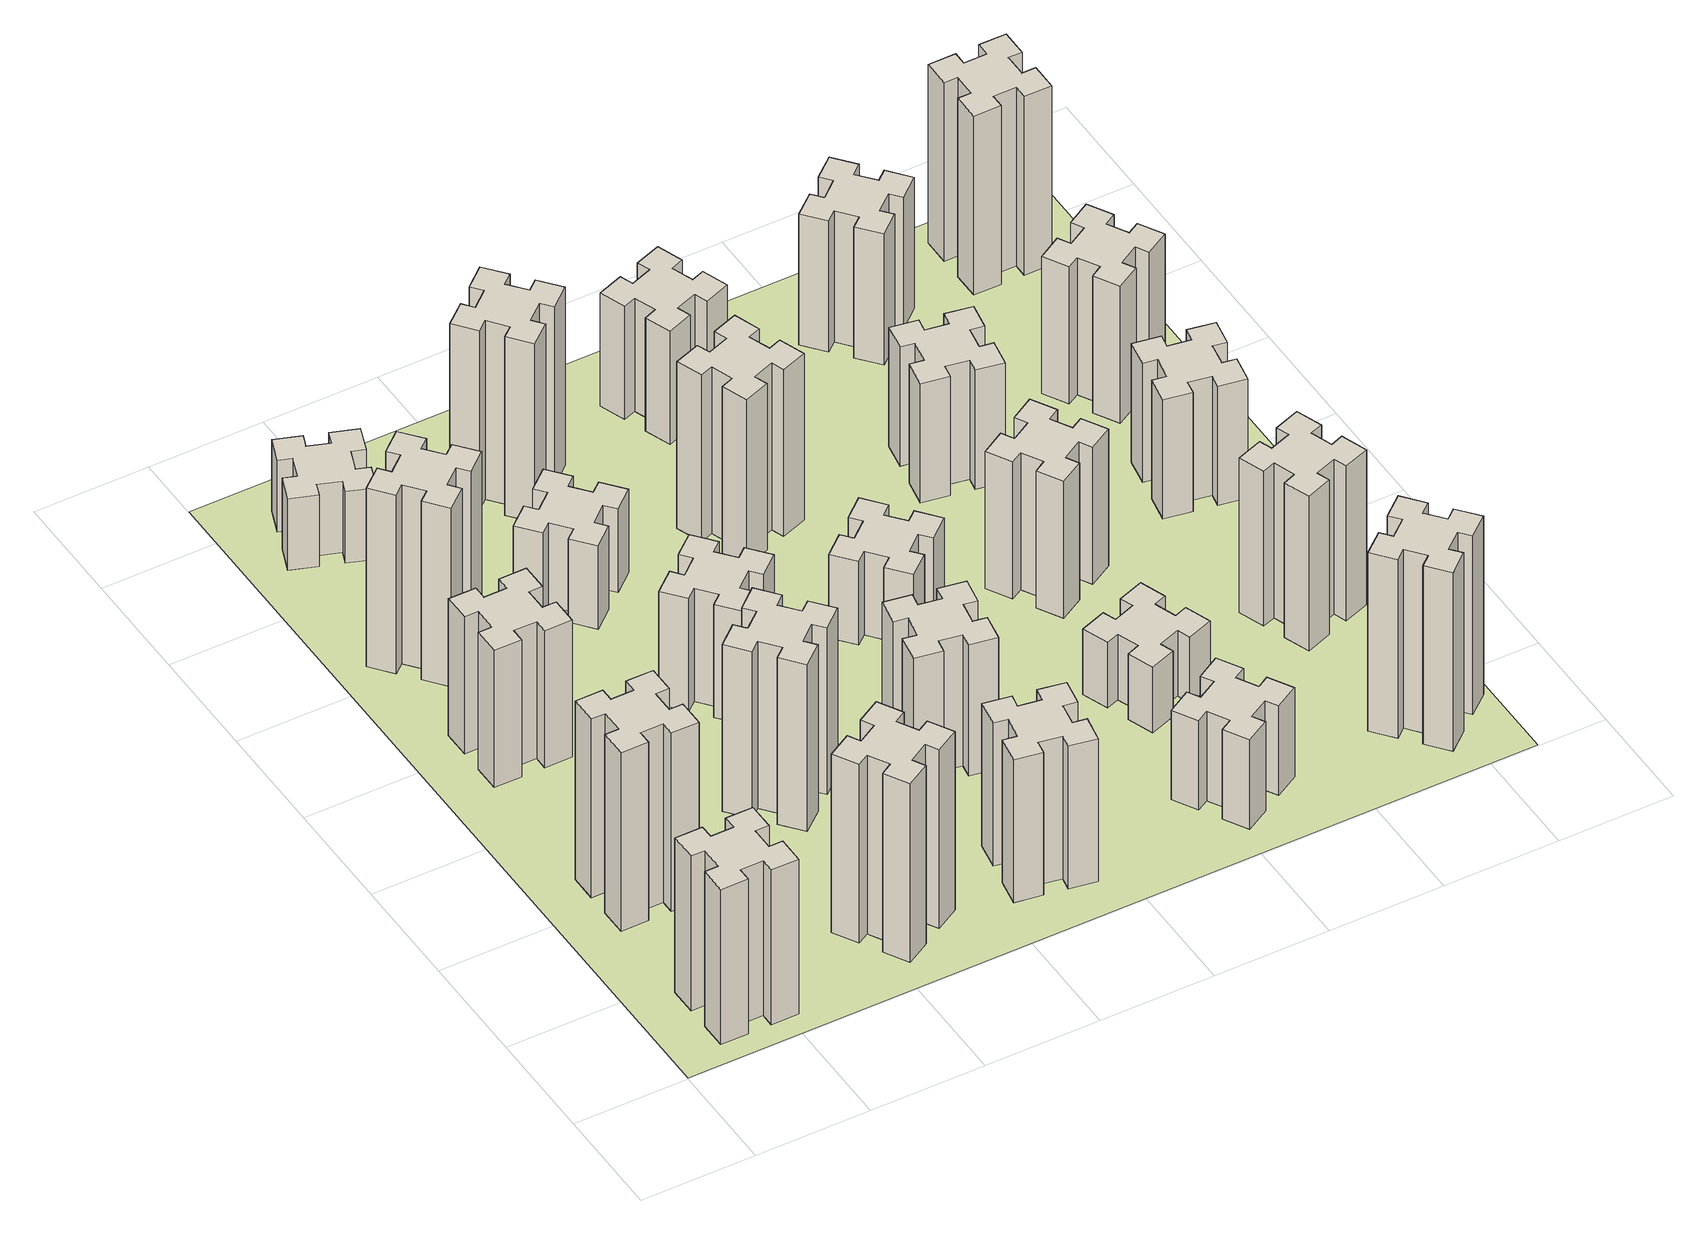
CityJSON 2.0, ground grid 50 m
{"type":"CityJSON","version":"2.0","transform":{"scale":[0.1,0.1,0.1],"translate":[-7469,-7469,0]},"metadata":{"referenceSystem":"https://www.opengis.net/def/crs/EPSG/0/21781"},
"CityObjects":{
"building1":{"type":"Building","attributes":{"class":"1000","function":"1000","usage":"1000","yearOfConstruction":2016,"roofType":"1000","measuredHeight":78,"storeysAboveGround":30,"storeysBelowGround":0},"geometry":[{"type":"Solid","lod":"1","boundaries":[[[[0,1,2,3,4,5,6,7,8,9,10,11,12,13,14,15,16,17,18,19]],[[17,16,20,21]],[[16,15,22,20]],[[15,14,23,22]],[[14,13,24,23]],[[13,12,25,24]],[[12,11,26,25]],[[11,10,27,26]],[[10,9,28,27]],[[9,8,29,28]],[[8,7,30,29]],[[7,6,31,30]],[[6,5,32,31]],[[5,4,33,32]],[[4,3,34,33]],[[3,2,35,34]],[[2,1,36,35]],[[1,0,37,36]],[[0,19,38,37]],[[19,18,39,38]],[[18,17,21,39]],[[24,25,26,27,28,29,30,31,32,33,34,35,36,37,38,39,21,20,22,23]]]]}]},
"building2":{"type":"Building","attributes":{"class":"1000","function":"1000","usage":"1000","yearOfConstruction":2016,"roofType":"1000","measuredHeight":90,"storeysAboveGround":30,"storeysBelowGround":0},"geometry":[{"type":"Solid","lod":"1","boundaries":[[[[40,41,42,43,44,45,46,47,48,49,50,51,52,53,54,55,56,57,58,59]],[[57,56,60,61]],[[56,55,62,60]],[[55,54,63,62]],[[54,53,64,63]],[[53,52,65,64]],[[52,51,66,65]],[[51,50,67,66]],[[50,49,68,67]],[[49,48,69,68]],[[48,47,70,69]],[[47,46,71,70]],[[46,45,72,71]],[[45,44,73,72]],[[44,43,74,73]],[[43,42,75,74]],[[42,41,76,75]],[[41,40,77,76]],[[40,59,78,77]],[[59,58,79,78]],[[58,57,61,79]],[[64,65,66,67,68,69,70,71,72,73,74,75,76,77,78,79,61,60,62,63]]]]}]},
"building3":{"type":"Building","attributes":{"class":"1000","function":"1000","usage":"1000","yearOfConstruction":2016,"roofType":"1000","measuredHeight":69,"storeysAboveGround":30,"storeysBelowGround":0},"geometry":[{"type":"Solid","lod":"1","boundaries":[[[[80,81,82,83,84,85,86,87,88,89,90,91,92,93,94,95,96,97,98,99]],[[97,96,100,101]],[[96,95,102,100]],[[95,94,103,102]],[[94,93,104,103]],[[93,92,105,104]],[[92,91,106,105]],[[91,90,107,106]],[[90,89,108,107]],[[89,88,109,108]],[[88,87,110,109]],[[87,86,111,110]],[[86,85,112,111]],[[85,84,113,112]],[[84,83,114,113]],[[83,82,115,114]],[[82,81,116,115]],[[81,80,117,116]],[[80,99,118,117]],[[99,98,119,118]],[[98,97,101,119]],[[104,105,106,107,108,109,110,111,112,113,114,115,116,117,118,119,101,100,102,103]]]]}]},
"building4":{"type":"Building","attributes":{"class":"1000","function":"1000","usage":"1000","yearOfConstruction":2016,"roofType":"1000","measuredHeight":90,"storeysAboveGround":30,"storeysBelowGround":0},"geometry":[{"type":"Solid","lod":"1","boundaries":[[[[120,121,122,123,124,125,126,127,128,129,130,131,132,133,134,135,136,137,138,139]],[[137,136,140,141]],[[136,135,142,140]],[[135,134,143,142]],[[134,133,144,143]],[[133,132,145,144]],[[132,131,146,145]],[[131,130,147,146]],[[130,129,148,147]],[[129,128,149,148]],[[128,127,150,149]],[[127,126,151,150]],[[126,125,152,151]],[[125,124,153,152]],[[124,123,154,153]],[[123,122,155,154]],[[122,121,156,155]],[[121,120,157,156]],[[120,139,158,157]],[[139,138,159,158]],[[138,137,141,159]],[[144,145,146,147,148,149,150,151,152,153,154,155,156,157,158,159,141,140,142,143]]]]}]},
"building5":{"type":"Building","attributes":{"class":"1000","function":"1000","usage":"1000","yearOfConstruction":2016,"roofType":"1000","measuredHeight":90,"storeysAboveGround":30,"storeysBelowGround":0},"geometry":[{"type":"Solid","lod":"1","boundaries":[[[[160,161,162,163,164,165,166,167,168,169,170,171,172,173,174,175,176,177,178,179]],[[177,176,180,181]],[[176,175,182,180]],[[175,174,183,182]],[[174,173,184,183]],[[173,172,185,184]],[[172,171,186,185]],[[171,170,187,186]],[[170,169,188,187]],[[169,168,189,188]],[[168,167,190,189]],[[167,166,191,190]],[[166,165,192,191]],[[165,164,193,192]],[[164,163,194,193]],[[163,162,195,194]],[[162,161,196,195]],[[161,160,197,196]],[[160,179,198,197]],[[179,178,199,198]],[[178,177,181,199]],[[184,185,186,187,188,189,190,191,192,193,194,195,196,197,198,199,181,180,182,183]]]]}]},
"building6":{"type":"Building","attributes":{"class":"1000","function":"1000","usage":"1000","yearOfConstruction":2016,"roofType":"1000","measuredHeight":36,"storeysAboveGround":30,"storeysBelowGround":0},"geometry":[{"type":"Solid","lod":"1","boundaries":[[[[200,201,202,203,204,205,206,207,208,209,210,211,212,213,214,215,216,217,218,219]],[[217,216,220,221]],[[216,215,222,220]],[[215,214,223,222]],[[214,213,224,223]],[[213,212,225,224]],[[212,211,226,225]],[[211,210,227,226]],[[210,209,228,227]],[[209,208,229,228]],[[208,207,230,229]],[[207,206,231,230]],[[206,205,232,231]],[[205,204,233,232]],[[204,203,234,233]],[[203,202,235,234]],[[202,201,236,235]],[[201,200,237,236]],[[200,219,238,237]],[[219,218,239,238]],[[218,217,221,239]],[[224,225,226,227,228,229,230,231,232,233,234,235,236,237,238,239,221,220,222,223]]]]}]},
"building7":{"type":"Building","attributes":{"class":"1000","function":"1000","usage":"1000","yearOfConstruction":2016,"roofType":"1000","measuredHeight":84,"storeysAboveGround":30,"storeysBelowGround":0},"geometry":[{"type":"Solid","lod":"1","boundaries":[[[[240,241,242,243,244,245,246,247,248,249,250,251,252,253,254,255,256,257,258,259]],[[257,256,260,261]],[[256,255,262,260]],[[255,254,263,262]],[[254,253,264,263]],[[253,252,265,264]],[[252,251,266,265]],[[251,250,267,266]],[[250,249,268,267]],[[249,248,269,268]],[[248,247,270,269]],[[247,246,271,270]],[[246,245,272,271]],[[245,244,273,272]],[[244,243,274,273]],[[243,242,275,274]],[[242,241,276,275]],[[241,240,277,276]],[[240,259,278,277]],[[259,258,279,278]],[[258,257,261,279]],[[264,265,266,267,268,269,270,271,272,273,274,275,276,277,278,279,261,260,262,263]]]]}]},
"building8":{"type":"Building","attributes":{"class":"1000","function":"1000","usage":"1000","yearOfConstruction":2016,"roofType":"1000","measuredHeight":57,"storeysAboveGround":30,"storeysBelowGround":0},"geometry":[{"type":"Solid","lod":"1","boundaries":[[[[280,281,282,283,284,285,286,287,288,289,290,291,292,293,294,295,296,297,298,299]],[[297,296,300,301]],[[296,295,302,300]],[[295,294,303,302]],[[294,293,304,303]],[[293,292,305,304]],[[292,291,306,305]],[[291,290,307,306]],[[290,289,308,307]],[[289,288,309,308]],[[288,287,310,309]],[[287,286,311,310]],[[286,285,312,311]],[[285,284,313,312]],[[284,283,314,313]],[[283,282,315,314]],[[282,281,316,315]],[[281,280,317,316]],[[280,299,318,317]],[[299,298,319,318]],[[298,297,301,319]],[[304,305,306,307,308,309,310,311,312,313,314,315,316,317,318,319,301,300,302,303]]]]}]},
"building9":{"type":"Building","attributes":{"class":"1000","function":"1000","usage":"1000","yearOfConstruction":2016,"roofType":"1000","measuredHeight":42,"storeysAboveGround":30,"storeysBelowGround":0},"geometry":[{"type":"Solid","lod":"1","boundaries":[[[[320,321,322,323,324,325,326,327,328,329,330,331,332,333,334,335,336,337,338,339]],[[337,336,340,341]],[[336,335,342,340]],[[335,334,343,342]],[[334,333,344,343]],[[333,332,345,344]],[[332,331,346,345]],[[331,330,347,346]],[[330,329,348,347]],[[329,328,349,348]],[[328,327,350,349]],[[327,326,351,350]],[[326,325,352,351]],[[325,324,353,352]],[[324,323,354,353]],[[323,322,355,354]],[[322,321,356,355]],[[321,320,357,356]],[[320,339,358,357]],[[339,338,359,358]],[[338,337,341,359]],[[344,345,346,347,348,349,350,351,352,353,354,355,356,357,358,359,341,340,342,343]]]]}]},
"building10":{"type":"Building","attributes":{"class":"1000","function":"1000","usage":"1000","yearOfConstruction":2016,"roofType":"1000","measuredHeight":72,"storeysAboveGround":30,"storeysBelowGround":0},"geometry":[{"type":"Solid","lod":"1","boundaries":[[[[360,361,362,363,364,365,366,367,368,369,370,371,372,373,374,375,376,377,378,379]],[[377,376,380,381]],[[376,375,382,380]],[[375,374,383,382]],[[374,373,384,383]],[[373,372,385,384]],[[372,371,386,385]],[[371,370,387,386]],[[370,369,388,387]],[[369,368,389,388]],[[368,367,390,389]],[[367,366,391,390]],[[366,365,392,391]],[[365,364,393,392]],[[364,363,394,393]],[[363,362,395,394]],[[362,361,396,395]],[[361,360,397,396]],[[360,379,398,397]],[[379,378,399,398]],[[378,377,381,399]],[[384,385,386,387,388,389,390,391,392,393,394,395,396,397,398,399,381,380,382,383]]]]}]},
"building11":{"type":"Building","attributes":{"class":"1000","function":"1000","usage":"1000","yearOfConstruction":2016,"roofType":"1000","measuredHeight":90,"storeysAboveGround":30,"storeysBelowGround":0},"geometry":[{"type":"Solid","lod":"1","boundaries":[[[[400,401,402,403,404,405,406,407,408,409,410,411,412,413,414,415,416,417,418,419]],[[417,416,420,421]],[[416,415,422,420]],[[415,414,423,422]],[[414,413,424,423]],[[413,412,425,424]],[[412,411,426,425]],[[411,410,427,426]],[[410,409,428,427]],[[409,408,429,428]],[[408,407,430,429]],[[407,406,431,430]],[[406,405,432,431]],[[405,404,433,432]],[[404,403,434,433]],[[403,402,435,434]],[[402,401,436,435]],[[401,400,437,436]],[[400,419,438,437]],[[419,418,439,438]],[[418,417,421,439]],[[424,425,426,427,428,429,430,431,432,433,434,435,436,437,438,439,421,420,422,423]]]]}]},
"building12":{"type":"Building","attributes":{"class":"1000","function":"1000","usage":"1000","yearOfConstruction":2016,"roofType":"1000","measuredHeight":66,"storeysAboveGround":30,"storeysBelowGround":0},"geometry":[{"type":"Solid","lod":"1","boundaries":[[[[440,441,442,443,444,445,446,447,448,449,450,451,452,453,454,455,456,457,458,459]],[[457,456,460,461]],[[456,455,462,460]],[[455,454,463,462]],[[454,453,464,463]],[[453,452,465,464]],[[452,451,466,465]],[[451,450,467,466]],[[450,449,468,467]],[[449,448,469,468]],[[448,447,470,469]],[[447,446,471,470]],[[446,445,472,471]],[[445,444,473,472]],[[444,443,474,473]],[[443,442,475,474]],[[442,441,476,475]],[[441,440,477,476]],[[440,459,478,477]],[[459,458,479,478]],[[458,457,461,479]],[[464,465,466,467,468,469,470,471,472,473,474,475,476,477,478,479,461,460,462,463]]]]}]},
"building13":{"type":"Building","attributes":{"class":"1000","function":"1000","usage":"1000","yearOfConstruction":2016,"roofType":"1000","measuredHeight":42,"storeysAboveGround":30,"storeysBelowGround":0},"geometry":[{"type":"Solid","lod":"1","boundaries":[[[[480,481,482,483,484,485,486,487,488,489,490,491,492,493,494,495,496,497,498,499]],[[497,496,500,501]],[[496,495,502,500]],[[495,494,503,502]],[[494,493,504,503]],[[493,492,505,504]],[[492,491,506,505]],[[491,490,507,506]],[[490,489,508,507]],[[489,488,509,508]],[[488,487,510,509]],[[487,486,511,510]],[[486,485,512,511]],[[485,484,513,512]],[[484,483,514,513]],[[483,482,515,514]],[[482,481,516,515]],[[481,480,517,516]],[[480,499,518,517]],[[499,498,519,518]],[[498,497,501,519]],[[504,505,506,507,508,509,510,511,512,513,514,515,516,517,518,519,501,500,502,503]]]]}]},
"building14":{"type":"Building","attributes":{"class":"1000","function":"1000","usage":"1000","yearOfConstruction":2016,"roofType":"1000","measuredHeight":84,"storeysAboveGround":30,"storeysBelowGround":0},"geometry":[{"type":"Solid","lod":"1","boundaries":[[[[520,521,522,523,524,525,526,527,528,529,530,531,532,533,534,535,536,537,538,539]],[[537,536,540,541]],[[536,535,542,540]],[[535,534,543,542]],[[534,533,544,543]],[[533,532,545,544]],[[532,531,546,545]],[[531,530,547,546]],[[530,529,548,547]],[[529,528,549,548]],[[528,527,550,549]],[[527,526,551,550]],[[526,525,552,551]],[[525,524,553,552]],[[524,523,554,553]],[[523,522,555,554]],[[522,521,556,555]],[[521,520,557,556]],[[520,539,558,557]],[[539,538,559,558]],[[538,537,541,559]],[[544,545,546,547,548,549,550,551,552,553,554,555,556,557,558,559,541,540,542,543]]]]}]},
"building15":{"type":"Building","attributes":{"class":"1000","function":"1000","usage":"1000","yearOfConstruction":2016,"roofType":"1000","measuredHeight":45,"storeysAboveGround":30,"storeysBelowGround":0},"geometry":[{"type":"Solid","lod":"1","boundaries":[[[[560,561,562,563,564,565,566,567,568,569,570,571,572,573,574,575,576,577,578,579]],[[577,576,580,581]],[[576,575,582,580]],[[575,574,583,582]],[[574,573,584,583]],[[573,572,585,584]],[[572,571,586,585]],[[571,570,587,586]],[[570,569,588,587]],[[569,568,589,588]],[[568,567,590,589]],[[567,566,591,590]],[[566,565,592,591]],[[565,564,593,592]],[[564,563,594,593]],[[563,562,595,594]],[[562,561,596,595]],[[561,560,597,596]],[[560,579,598,597]],[[579,578,599,598]],[[578,577,581,599]],[[584,585,586,587,588,589,590,591,592,593,594,595,596,597,598,599,581,580,582,583]]]]}]},
"building16":{"type":"Building","attributes":{"class":"1000","function":"1000","usage":"1000","yearOfConstruction":2016,"roofType":"1000","measuredHeight":57,"storeysAboveGround":30,"storeysBelowGround":0},"geometry":[{"type":"Solid","lod":"1","boundaries":[[[[600,601,602,603,604,605,606,607,608,609,610,611,612,613,614,615,616,617,618,619]],[[617,616,620,621]],[[616,615,622,620]],[[615,614,623,622]],[[614,613,624,623]],[[613,612,625,624]],[[612,611,626,625]],[[611,610,627,626]],[[610,609,628,627]],[[609,608,629,628]],[[608,607,630,629]],[[607,606,631,630]],[[606,605,632,631]],[[605,604,633,632]],[[604,603,634,633]],[[603,602,635,634]],[[602,601,636,635]],[[601,600,637,636]],[[600,619,638,637]],[[619,618,639,638]],[[618,617,621,639]],[[624,625,626,627,628,629,630,631,632,633,634,635,636,637,638,639,621,620,622,623]]]]}]},
"building17":{"type":"Building","attributes":{"class":"1000","function":"1000","usage":"1000","yearOfConstruction":2016,"roofType":"1000","measuredHeight":33,"storeysAboveGround":30,"storeysBelowGround":0},"geometry":[{"type":"Solid","lod":"1","boundaries":[[[[640,641,642,643,644,645,646,647,648,649,650,651,652,653,654,655,656,657,658,659]],[[657,656,660,661]],[[656,655,662,660]],[[655,654,663,662]],[[654,653,664,663]],[[653,652,665,664]],[[652,651,666,665]],[[651,650,667,666]],[[650,649,668,667]],[[649,648,669,668]],[[648,647,670,669]],[[647,646,671,670]],[[646,645,672,671]],[[645,644,673,672]],[[644,643,674,673]],[[643,642,675,674]],[[642,641,676,675]],[[641,640,677,676]],[[640,659,678,677]],[[659,658,679,678]],[[658,657,661,679]],[[664,665,666,667,668,669,670,671,672,673,674,675,676,677,678,679,661,660,662,663]]]]}]},
"building18":{"type":"Building","attributes":{"class":"1000","function":"1000","usage":"1000","yearOfConstruction":2016,"roofType":"1000","measuredHeight":69,"storeysAboveGround":30,"storeysBelowGround":0},"geometry":[{"type":"Solid","lod":"1","boundaries":[[[[680,681,682,683,684,685,686,687,688,689,690,691,692,693,694,695,696,697,698,699]],[[697,696,700,701]],[[696,695,702,700]],[[695,694,703,702]],[[694,693,704,703]],[[693,692,705,704]],[[692,691,706,705]],[[691,690,707,706]],[[690,689,708,707]],[[689,688,709,708]],[[688,687,710,709]],[[687,686,711,710]],[[686,685,712,711]],[[685,684,713,712]],[[684,683,714,713]],[[683,682,715,714]],[[682,681,716,715]],[[681,680,717,716]],[[680,699,718,717]],[[699,698,719,718]],[[698,697,701,719]],[[704,705,706,707,708,709,710,711,712,713,714,715,716,717,718,719,701,700,702,703]]]]}]},
"building19":{"type":"Building","attributes":{"class":"1000","function":"1000","usage":"1000","yearOfConstruction":2016,"roofType":"1000","measuredHeight":60,"storeysAboveGround":30,"storeysBelowGround":0},"geometry":[{"type":"Solid","lod":"1","boundaries":[[[[720,721,722,723,724,725,726,727,728,729,730,731,732,733,734,735,736,737,738,739]],[[737,736,740,741]],[[736,735,742,740]],[[735,734,743,742]],[[734,733,744,743]],[[733,732,745,744]],[[732,731,746,745]],[[731,730,747,746]],[[730,729,748,747]],[[729,728,749,748]],[[728,727,750,749]],[[727,726,751,750]],[[726,725,752,751]],[[725,724,753,752]],[[724,723,754,753]],[[723,722,755,754]],[[722,721,756,755]],[[721,720,757,756]],[[720,739,758,757]],[[739,738,759,758]],[[738,737,741,759]],[[744,745,746,747,748,749,750,751,752,753,754,755,756,757,758,759,741,740,742,743]]]]}]},
"building20":{"type":"Building","attributes":{"class":"1000","function":"1000","usage":"1000","yearOfConstruction":2016,"roofType":"1000","measuredHeight":90,"storeysAboveGround":30,"storeysBelowGround":0},"geometry":[{"type":"Solid","lod":"1","boundaries":[[[[760,761,762,763,764,765,766,767,768,769,770,771,772,773,774,775,776,777,778,779]],[[777,776,780,781]],[[776,775,782,780]],[[775,774,783,782]],[[774,773,784,783]],[[773,772,785,784]],[[772,771,786,785]],[[771,770,787,786]],[[770,769,788,787]],[[769,768,789,788]],[[768,767,790,789]],[[767,766,791,790]],[[766,765,792,791]],[[765,764,793,792]],[[764,763,794,793]],[[763,762,795,794]],[[762,761,796,795]],[[761,760,797,796]],[[760,779,798,797]],[[779,778,799,798]],[[778,777,781,799]],[[784,785,786,787,788,789,790,791,792,793,794,795,796,797,798,799,781,780,782,783]]]]}]},
"building21":{"type":"Building","attributes":{"class":"1000","function":"1000","usage":"1000","yearOfConstruction":2016,"roofType":"1000","measuredHeight":78,"storeysAboveGround":30,"storeysBelowGround":0},"geometry":[{"type":"Solid","lod":"1","boundaries":[[[[800,801,802,803,804,805,806,807,808,809,810,811,812,813,814,815,816,817,818,819]],[[817,816,820,821]],[[816,815,822,820]],[[815,814,823,822]],[[814,813,824,823]],[[813,812,825,824]],[[812,811,826,825]],[[811,810,827,826]],[[810,809,828,827]],[[809,808,829,828]],[[808,807,830,829]],[[807,806,831,830]],[[806,805,832,831]],[[805,804,833,832]],[[804,803,834,833]],[[803,802,835,834]],[[802,801,836,835]],[[801,800,837,836]],[[800,819,838,837]],[[819,818,839,838]],[[818,817,821,839]],[[824,825,826,827,828,829,830,831,832,833,834,835,836,837,838,839,821,820,822,823]]]]}]},
"building22":{"type":"Building","attributes":{"class":"1000","function":"1000","usage":"1000","yearOfConstruction":2016,"roofType":"1000","measuredHeight":66,"storeysAboveGround":30,"storeysBelowGround":0},"geometry":[{"type":"Solid","lod":"1","boundaries":[[[[840,841,842,843,844,845,846,847,848,849,850,851,852,853,854,855,856,857,858,859]],[[857,856,860,861]],[[856,855,862,860]],[[855,854,863,862]],[[854,853,864,863]],[[853,852,865,864]],[[852,851,866,865]],[[851,850,867,866]],[[850,849,868,867]],[[849,848,869,868]],[[848,847,870,869]],[[847,846,871,870]],[[846,845,872,871]],[[845,844,873,872]],[[844,843,874,873]],[[843,842,875,874]],[[842,841,876,875]],[[841,840,877,876]],[[840,859,878,877]],[[859,858,879,878]],[[858,857,861,879]],[[864,865,866,867,868,869,870,871,872,873,874,875,876,877,878,879,861,860,862,863]]]]}]},
"building23":{"type":"Building","attributes":{"class":"1000","function":"1000","usage":"1000","yearOfConstruction":2016,"roofType":"1000","measuredHeight":60,"storeysAboveGround":30,"storeysBelowGround":0},"geometry":[{"type":"Solid","lod":"1","boundaries":[[[[880,881,882,883,884,885,886,887,888,889,890,891,892,893,894,895,896,897,898,899]],[[897,896,900,901]],[[896,895,902,900]],[[895,894,903,902]],[[894,893,904,903]],[[893,892,905,904]],[[892,891,906,905]],[[891,890,907,906]],[[890,889,908,907]],[[889,888,909,908]],[[888,887,910,909]],[[887,886,911,910]],[[886,885,912,911]],[[885,884,913,912]],[[884,883,914,913]],[[883,882,915,914]],[[882,881,916,915]],[[881,880,917,916]],[[880,899,918,917]],[[899,898,919,918]],[[898,897,901,919]],[[904,905,906,907,908,909,910,911,912,913,914,915,916,917,918,919,901,900,902,903]]]]}]},
"building24":{"type":"Building","attributes":{"class":"1000","function":"1000","usage":"1000","yearOfConstruction":2016,"roofType":"1000","measuredHeight":69,"storeysAboveGround":30,"storeysBelowGround":0},"geometry":[{"type":"Solid","lod":"1","boundaries":[[[[920,921,922,923,924,925,926,927,928,929,930,931,932,933,934,935,936,937,938,939]],[[937,936,940,941]],[[936,935,942,940]],[[935,934,943,942]],[[934,933,944,943]],[[933,932,945,944]],[[932,931,946,945]],[[931,930,947,946]],[[930,929,948,947]],[[929,928,949,948]],[[928,927,950,949]],[[927,926,951,950]],[[926,925,952,951]],[[925,924,953,952]],[[924,923,954,953]],[[923,922,955,954]],[[922,921,956,955]],[[921,920,957,956]],[[920,939,958,957]],[[939,938,959,958]],[[938,937,941,959]],[[944,945,946,947,948,949,950,951,952,953,954,955,956,957,958,959,941,940,942,943]]]]}]},
"building25":{"type":"Building","attributes":{"class":"1000","function":"1000","usage":"1000","yearOfConstruction":2016,"roofType":"1000","measuredHeight":90,"storeysAboveGround":30,"storeysBelowGround":0},"geometry":[{"type":"Solid","lod":"1","boundaries":[[[[960,961,962,963,964,965,966,967,968,969,970,971,972,973,974,975,976,977,978,979]],[[977,976,980,981]],[[976,975,982,980]],[[975,974,983,982]],[[974,973,984,983]],[[973,972,985,984]],[[972,971,986,985]],[[971,970,987,986]],[[970,969,988,987]],[[969,968,989,988]],[[968,967,990,989]],[[967,966,991,990]],[[966,965,992,991]],[[965,964,993,992]],[[964,963,994,993]],[[963,962,995,994]],[[962,961,996,995]],[[961,960,997,996]],[[960,979,998,997]],[[979,978,999,998]],[[978,977,981,999]],[[984,985,986,987,988,989,990,991,992,993,994,995,996,997,998,999,981,980,982,983]]]]}]},
"landuse1":{"type":"LandUse","attributes":{"name":"plot1","function":"1010"},"geometry":[{"type":"MultiSurface","lod":"1","boundaries":[[[1000,1001,1002,1003]]]}]}
},
"vertices":[
[265,325,0],[265,225,0],[205,225,0],[205,105,0],[325,105,0],[325,165,0],[425,165,0],[425,105,0],[545,105,0],[545,225,0],[485,225,0],[485,325,0],[545,325,0],[545,445,0],[425,445,0],[425,385,0],[325,385,0],[325,445,0],[205,445,0],[205,325,0],[325,385,780],[325,445,780],[425,385,780],[425,445,780],[545,445,780],[545,325,780],[485,325,780],[485,225,780],[545,225,780],[545,105,780],[425,105,780],[425,165,780],[325,165,780],[325,105,780],[205,105,780],[205,225,780],[265,225,780],[265,325,780],[205,325,780],[205,445,780],
[265,1065,0],[265,965,0],[205,965,0],[205,845,0],[325,845,0],[325,905,0],[425,905,0],[425,845,0],[545,845,0],[545,965,0],[485,965,0],[485,1065,0],[545,1065,0],[545,1185,0],[425,1185,0],[425,1125,0],[325,1125,0],[325,1185,0],[205,1185,0],[205,1065,0],[325,1125,900],[325,1185,900],[425,1125,900],[425,1185,900],[545,1185,900],[545,1065,900],[485,1065,900],[485,965,900],[545,965,900],[545,845,900],[425,845,900],[425,905,900],[325,905,900],[325,845,900],[205,845,900],[205,965,900],[265,965,900],[265,1065,900],[205,1065,900],[205,1185,900],
[425,2065,0],[325,2065,0],[325,2125,0],[205,2125,0],[205,2005,0],[265,2005,0],[265,1905,0],[205,1905,0],[205,1785,0],[325,1785,0],[325,1845,0],[425,1845,0],[425,1785,0],[545,1785,0],[545,1905,0],[485,1905,0],[485,2005,0],[545,2005,0],[545,2125,0],[425,2125,0],[485,2005,690],[545,2005,690],[485,1905,690],[545,1905,690],[545,1785,690],[425,1785,690],[425,1845,690],[325,1845,690],[325,1785,690],[205,1785,690],[205,1905,690],[265,1905,690],[265,2005,690],[205,2005,690],[205,2125,690],[325,2125,690],[325,2065,690],[425,2065,690],[425,2125,690],[545,2125,690],
[492,2628,0],[427,2704,0],[473,2743,0],[396,2835,0],[304,2758,0],[343,2712,0],[266,2647,0],[228,2693,0],[136,2616,0],[213,2524,0],[259,2563,0],[323,2486,0],[277,2448,0],[354,2356,0],[446,2433,0],[408,2479,0],[484,2543,0],[523,2497,0],[615,2574,0],[538,2666,0],[484,2543,900],[523,2497,900],[408,2479,900],[446,2433,900],[354,2356,900],[277,2448,900],[323,2486,900],[259,2563,900],[213,2524,900],[136,2616,900],[228,2693,900],[266,2647,900],[343,2712,900],[304,2758,900],[396,2835,900],[473,2743,900],[427,2704,900],[492,2628,900],[538,2666,900],[615,2574,900],
[1127,255,0],[1214,305,0],[1244,253,0],[1348,313,0],[1288,417,0],[1236,387,0],[1186,474,0],[1238,504,0],[1178,608,0],[1074,548,0],[1104,496,0],[1017,446,0],[987,498,0],[883,438,0],[943,334,0],[995,364,0],[1045,277,0],[993,247,0],[1053,143,0],[1157,203,0],[1045,277,900],[993,247,900],[995,364,900],[943,334,900],[883,438,900],[987,498,900],[1017,446,900],[1104,496,900],[1074,548,900],[1178,608,900],[1238,504,900],[1186,474,900],[1236,387,900],[1288,417,900],[1348,313,900],[1244,253,900],[1214,305,900],[1127,255,900],[1157,203,900],[1053,143,900],
[462,3251,0],[496,3345,0],[552,3324,0],[593,3437,0],[480,3478,0],[460,3422,0],[366,3456,0],[387,3512,0],[274,3553,0],[233,3440,0],[289,3420,0],[255,3326,0],[199,3347,0],[157,3234,0],[270,3193,0],[291,3249,0],[385,3215,0],[364,3159,0],[477,3117,0],[518,3230,0],[385,3215,360],[364,3159,360],[291,3249,360],[270,3193,360],[157,3234,360],[199,3347,360],[255,3326,360],[289,3420,360],[233,3440,360],[274,3553,360],[387,3512,360],[366,3456,360],[460,3422,360],[480,3478,360],[593,3437,360],[552,3324,360],[496,3345,360],[462,3251,360],[518,3230,360],[477,3117,360],
[1083,1332,0],[1006,1267,0],[968,1313,0],[876,1236,0],[953,1144,0],[999,1183,0],[1063,1106,0],[1017,1068,0],[1094,976,0],[1186,1053,0],[1148,1099,0],[1224,1163,0],[1263,1117,0],[1355,1194,0],[1278,1286,0],[1232,1248,0],[1167,1324,0],[1213,1363,0],[1136,1455,0],[1044,1378,0],[1167,1324,840],[1213,1363,840],[1232,1248,840],[1278,1286,840],[1355,1194,840],[1263,1117,840],[1224,1163,840],[1148,1099,840],[1186,1053,840],[1094,976,840],[1017,1068,840],[1063,1106,840],[999,1183,840],[953,1144,840],[876,1236,840],[968,1313,840],[1006,1267,840],[1083,1332,840],[1044,1378,840],[1136,1455,840],
[1183,1972,0],[1106,1907,0],[1068,1953,0],[976,1876,0],[1053,1784,0],[1099,1823,0],[1163,1746,0],[1117,1708,0],[1194,1616,0],[1286,1693,0],[1248,1739,0],[1324,1803,0],[1363,1757,0],[1455,1834,0],[1378,1926,0],[1332,1888,0],[1267,1964,0],[1313,2003,0],[1236,2095,0],[1144,2018,0],[1267,1964,570],[1313,2003,570],[1332,1888,570],[1378,1926,570],[1455,1834,570],[1363,1757,570],[1324,1803,570],[1248,1739,570],[1286,1693,570],[1194,1616,570],[1117,1708,570],[1163,1746,570],[1099,1823,570],[1053,1784,570],[976,1876,570],[1068,1953,570],[1106,1907,570],[1183,1972,570],[1144,2018,570],[1236,2095,570],
[983,2712,0],[906,2647,0],[868,2693,0],[776,2616,0],[853,2524,0],[899,2563,0],[963,2486,0],[917,2448,0],[994,2356,0],[1086,2433,0],[1048,2479,0],[1124,2543,0],[1163,2497,0],[1255,2574,0],[1178,2666,0],[1132,2628,0],[1067,2704,0],[1113,2743,0],[1036,2835,0],[944,2758,0],[1067,2704,420],[1113,2743,420],[1132,2628,420],[1178,2666,420],[1255,2574,420],[1163,2497,420],[1124,2543,420],[1048,2479,420],[1086,2433,420],[994,2356,420],[917,2448,420],[963,2486,420],[899,2563,420],[853,2524,420],[776,2616,420],[868,2693,420],[906,2647,420],[983,2712,420],[944,2758,420],[1036,2835,420],
[1855,307,0],[1872,405,0],[1931,395,0],[1952,513,0],[1834,534,0],[1824,475,0],[1725,492,0],[1736,551,0],[1617,572,0],[1597,454,0],[1656,444,0],[1638,345,0],[1579,356,0],[1558,237,0],[1677,217,0],[1687,276,0],[1785,258,0],[1775,199,0],[1893,178,0],[1914,297,0],[1785,258,720],[1775,199,720],[1687,276,720],[1677,217,720],[1558,237,720],[1579,356,720],[1638,345,720],[1656,444,720],[1597,454,720],[1617,572,720],[1736,551,720],[1725,492,720],[1824,475,720],[1834,534,720],[1952,513,720],[1931,395,720],[1872,405,720],[1855,307,720],[1914,297,720],[1893,178,720],
[999,3203,0],[1063,3126,0],[1017,3088,0],[1094,2996,0],[1186,3073,0],[1148,3119,0],[1224,3183,0],[1263,3137,0],[1355,3214,0],[1278,3306,0],[1232,3268,0],[1167,3344,0],[1213,3383,0],[1136,3475,0],[1044,3398,0],[1083,3352,0],[1006,3287,0],[968,3333,0],[876,3256,0],[953,3164,0],[1006,3287,900],[968,3333,900],[1083,3352,900],[1044,3398,900],[1136,3475,900],[1213,3383,900],[1167,3344,900],[1232,3268,900],[1278,3306,900],[1355,3214,900],[1263,3137,900],[1224,3183,900],[1148,3119,900],[1186,3073,900],[1094,2996,900],[1017,3088,900],[1063,3126,900],[999,3203,900],[953,3164,900],[876,3256,900],
[1824,1215,0],[1725,1232,0],[1736,1291,0],[1617,1312,0],[1597,1194,0],[1656,1184,0],[1638,1085,0],[1579,1096,0],[1558,977,0],[1677,957,0],[1687,1016,0],[1785,998,0],[1775,939,0],[1893,918,0],[1914,1037,0],[1855,1047,0],[1872,1145,0],[1931,1135,0],[1952,1253,0],[1834,1274,0],[1872,1145,660],[1931,1135,660],[1855,1047,660],[1914,1037,660],[1893,918,660],[1775,939,660],[1785,998,660],[1687,1016,660],[1677,957,660],[1558,977,660],[1579,1096,660],[1638,1085,660],[1656,1184,660],[1597,1194,660],[1617,1312,660],[1736,1291,660],[1725,1232,660],[1824,1215,660],[1834,1274,660],[1952,1253,660],
[1839,1823,0],[1903,1746,0],[1857,1708,0],[1934,1616,0],[2026,1693,0],[1988,1739,0],[2064,1803,0],[2103,1757,0],[2195,1834,0],[2118,1926,0],[2072,1888,0],[2007,1964,0],[2053,2003,0],[1976,2095,0],[1884,2018,0],[1923,1972,0],[1846,1907,0],[1808,1953,0],[1716,1876,0],[1793,1784,0],[1846,1907,420],[1808,1953,420],[1923,1972,420],[1884,2018,420],[1976,2095,420],[2053,2003,420],[2007,1964,420],[2072,1888,420],[2118,1926,420],[2195,1834,420],[2103,1757,420],[2064,1803,420],[1988,1739,420],[2026,1693,420],[1934,1616,420],[1857,1708,420],[1903,1746,420],[1839,1823,420],[1793,1784,420],[1716,1876,420],
[1876,2586,0],[1842,2680,0],[1898,2700,0],[1857,2813,0],[1744,2772,0],[1765,2716,0],[1671,2682,0],[1650,2738,0],[1537,2697,0],[1579,2584,0],[1635,2605,0],[1669,2511,0],[1613,2490,0],[1654,2377,0],[1767,2419,0],[1746,2475,0],[1840,2509,0],[1860,2453,0],[1973,2494,0],[1932,2607,0],[1840,2509,840],[1860,2453,840],[1746,2475,840],[1767,2419,840],[1654,2377,840],[1613,2490,840],[1669,2511,840],[1635,2605,840],[1579,2584,840],[1537,2697,840],[1650,2738,840],[1671,2682,840],[1765,2716,840],[1744,2772,840],[1857,2813,840],[1898,2700,840],[1842,2680,840],[1876,2586,840],[1932,2607,840],[1973,2494,840],
[2475,364,0],[2525,277,0],[2473,247,0],[2533,143,0],[2637,203,0],[2607,255,0],[2694,305,0],[2724,253,0],[2828,313,0],[2768,417,0],[2716,387,0],[2666,474,0],[2718,504,0],[2658,608,0],[2554,548,0],[2584,496,0],[2497,446,0],[2467,498,0],[2363,438,0],[2423,334,0],[2497,446,450],[2467,498,450],[2584,496,450],[2554,548,450],[2658,608,450],[2718,504,450],[2666,474,450],[2716,387,450],[2768,417,450],[2828,313,450],[2724,253,450],[2694,305,450],[2607,255,450],[2637,203,450],[2533,143,450],[2473,247,450],[2525,277,450],[2475,364,450],[2423,334,450],[2363,438,450],
[1846,3215,0],[1940,3249,0],[1960,3193,0],[2073,3234,0],[2032,3347,0],[1976,3326,0],[1942,3420,0],[1998,3440,0],[1957,3553,0],[1844,3512,0],[1865,3456,0],[1771,3422,0],[1750,3478,0],[1637,3437,0],[1679,3324,0],[1735,3345,0],[1769,3251,0],[1713,3230,0],[1754,3117,0],[1867,3159,0],[1769,3251,570],[1713,3230,570],[1735,3345,570],[1679,3324,570],[1637,3437,570],[1750,3478,570],[1771,3422,570],[1865,3456,570],[1844,3512,570],[1957,3553,570],[1998,3440,570],[1942,3420,570],[1976,3326,570],[2032,3347,570],[2073,3234,570],[1960,3193,570],[1940,3249,570],[1846,3215,570],[1867,3159,570],[1754,3117,570],
[2716,1006,0],[2682,1100,0],[2738,1120,0],[2697,1233,0],[2584,1192,0],[2605,1136,0],[2511,1102,0],[2490,1158,0],[2377,1117,0],[2419,1004,0],[2475,1025,0],[2509,931,0],[2453,910,0],[2494,797,0],[2607,839,0],[2586,895,0],[2680,929,0],[2700,873,0],[2813,914,0],[2772,1027,0],[2680,929,330],[2700,873,330],[2586,895,330],[2607,839,330],[2494,797,330],[2453,910,330],[2509,931,330],[2475,1025,330],[2419,1004,330],[2377,1117,330],[2490,1158,330],[2511,1102,330],[2605,1136,330],[2584,1192,330],[2697,1233,330],[2738,1120,330],[2682,1100,330],[2716,1006,330],[2772,1027,330],[2813,914,330],
[2475,1744,0],[2525,1657,0],[2473,1627,0],[2533,1523,0],[2637,1583,0],[2607,1635,0],[2694,1685,0],[2724,1633,0],[2828,1693,0],[2768,1797,0],[2716,1767,0],[2666,1854,0],[2718,1884,0],[2658,1988,0],[2554,1928,0],[2584,1876,0],[2497,1826,0],[2467,1878,0],[2363,1818,0],[2423,1714,0],[2497,1826,690],[2467,1878,690],[2584,1876,690],[2554,1928,690],[2658,1988,690],[2718,1884,690],[2666,1854,690],[2716,1767,690],[2768,1797,690],[2828,1693,690],[2724,1633,690],[2694,1685,690],[2607,1635,690],[2637,1583,690],[2533,1523,690],[2473,1627,690],[2525,1657,690],[2475,1744,690],[2423,1714,690],[2363,1818,690],
[2496,2564,0],[2478,2465,0],[2419,2476,0],[2398,2357,0],[2517,2337,0],[2527,2396,0],[2625,2378,0],[2615,2319,0],[2733,2298,0],[2754,2417,0],[2695,2427,0],[2712,2525,0],[2771,2515,0],[2792,2633,0],[2674,2654,0],[2664,2595,0],[2565,2612,0],[2576,2671,0],[2457,2692,0],[2437,2574,0],[2565,2612,600],[2576,2671,600],[2664,2595,600],[2674,2654,600],[2792,2633,600],[2771,2515,600],[2712,2525,600],[2695,2427,600],[2754,2417,600],[2733,2298,600],[2615,2319,600],[2625,2378,600],[2527,2396,600],[2517,2337,600],[2398,2357,600],[2419,2476,600],[2478,2465,600],[2496,2564,600],[2437,2574,600],[2457,2692,600],
[3468,259,0],[3544,323,0],[3583,277,0],[3675,354,0],[3598,446,0],[3552,408,0],[3487,484,0],[3533,523,0],[3456,615,0],[3364,538,0],[3403,492,0],[3326,427,0],[3288,473,0],[3196,396,0],[3273,304,0],[3319,343,0],[3383,266,0],[3337,228,0],[3414,136,0],[3506,213,0],[3383,266,900],[3337,228,900],[3319,343,900],[3273,304,900],[3196,396,900],[3288,473,900],[3326,427,900],[3403,492,900],[3364,538,900],[3456,615,900],[3533,523,900],[3487,484,900],[3552,408,900],[3598,446,900],[3675,354,900],[3583,277,900],[3544,323,900],[3468,259,900],[3506,213,900],[3414,136,900],
[3215,1125,0],[3249,1031,0],[3193,1010,0],[3234,897,0],[3347,939,0],[3326,995,0],[3420,1029,0],[3440,973,0],[3553,1014,0],[3512,1127,0],[3456,1106,0],[3422,1200,0],[3478,1220,0],[3437,1333,0],[3324,1292,0],[3345,1236,0],[3251,1202,0],[3230,1258,0],[3117,1217,0],[3159,1104,0],[3251,1202,780],[3230,1258,780],[3345,1236,780],[3324,1292,780],[3437,1333,780],[3478,1220,780],[3422,1200,780],[3456,1106,780],[3512,1127,780],[3553,1014,780],[3440,973,780],[3420,1029,780],[3326,995,780],[3347,939,780],[3234,897,780],[3193,1010,780],[3249,1031,780],[3215,1125,780],[3159,1104,780],[3117,1217,780],
[2812,3368,0],[2747,3444,0],[2793,3483,0],[2716,3575,0],[2624,3498,0],[2663,3452,0],[2586,3387,0],[2548,3433,0],[2456,3356,0],[2533,3264,0],[2579,3303,0],[2643,3226,0],[2597,3188,0],[2674,3096,0],[2766,3173,0],[2728,3219,0],[2804,3283,0],[2843,3237,0],[2935,3314,0],[2858,3406,0],[2804,3283,660],[2843,3237,660],[2728,3219,660],[2766,3173,660],[2674,3096,660],[2597,3188,660],[2643,3226,660],[2579,3303,660],[2533,3264,660],[2456,3356,660],[2548,3433,660],[2586,3387,660],[2663,3452,660],[2624,3498,660],[2716,3575,660],[2793,3483,660],[2747,3444,660],[2812,3368,660],[2858,3406,660],[2935,3314,660],
[3267,1856,0],[3365,1838,0],[3355,1779,0],[3473,1758,0],[3494,1877,0],[3435,1887,0],[3452,1985,0],[3511,1975,0],[3532,2093,0],[3414,2114,0],[3404,2055,0],[3305,2072,0],[3316,2131,0],[3197,2152,0],[3177,2034,0],[3236,2024,0],[3218,1925,0],[3159,1936,0],[3138,1817,0],[3257,1797,0],[3218,1925,600],[3159,1936,600],[3236,2024,600],[3177,2034,600],[3197,2152,600],[3316,2131,600],[3305,2072,600],[3404,2055,600],[3414,2114,600],[3532,2093,600],[3511,1975,600],[3452,1985,600],[3435,1887,600],[3494,1877,600],[3473,1758,600],[3355,1779,600],[3365,1838,600],[3267,1856,600],[3257,1797,600],[3138,1817,600],
[3347,2475,0],[3434,2525,0],[3464,2473,0],[3568,2533,0],[3508,2637,0],[3456,2607,0],[3406,2694,0],[3458,2724,0],[3398,2828,0],[3294,2768,0],[3324,2716,0],[3237,2666,0],[3207,2718,0],[3103,2658,0],[3163,2554,0],[3215,2584,0],[3265,2497,0],[3213,2467,0],[3273,2363,0],[3377,2423,0],[3265,2497,690],[3213,2467,690],[3215,2584,690],[3163,2554,690],[3103,2658,690],[3207,2718,690],[3237,2666,690],[3324,2716,690],[3294,2768,690],[3398,2828,690],[3458,2724,690],[3406,2694,690],[3456,2607,690],[3508,2637,690],[3568,2533,690],[3464,2473,690],[3434,2525,690],[3347,2475,690],[3377,2423,690],[3273,2363,690],
[3285,3325,0],[3385,3325,0],[3385,3265,0],[3505,3265,0],[3505,3385,0],[3445,3385,0],[3445,3485,0],[3505,3485,0],[3505,3605,0],[3385,3605,0],[3385,3545,0],[3285,3545,0],[3285,3605,0],[3165,3605,0],[3165,3485,0],[3225,3485,0],[3225,3385,0],[3165,3385,0],[3165,3265,0],[3285,3265,0],[3225,3385,900],[3165,3385,900],[3225,3485,900],[3165,3485,900],[3165,3605,900],[3285,3605,900],[3285,3545,900],[3385,3545,900],[3385,3605,900],[3505,3605,900],[3505,3485,900],[3445,3485,900],[3445,3385,900],[3505,3385,900],[3505,3265,900],[3385,3265,900],[3385,3325,900],[3285,3325,900],[3285,3265,900],[3165,3265,900],
[5,3705,0],[3705,3705,0],[3705,5,0],[5,5,0]
]}
